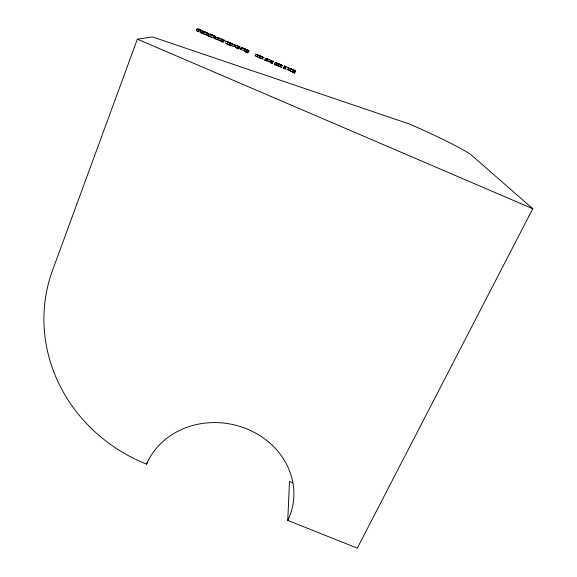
<?xml version="1.0" encoding="UTF-8"?>
<svg xmlns="http://www.w3.org/2000/svg" width="577" height="577" viewBox="0 0 577 577"><rect width="100%" height="100%" fill="white"/><g stroke="black" fill="none" stroke-linecap="round" stroke-linejoin="round"><path stroke-width="0.87" d="M287.757 520.425A76.373 67.999 10.8 0 0 246.177 428.646A76.373 67.999 10.8 0 0 146.58 464.132A161.077 150.835 16.8 0 1 52.572 270.224L137.369 39.157L152.516 36.935L409.208 123.94A62.655 4.486 24 0 1 470.507 154.319L532.78 208.708L357.286 548.15L287.757 520.425L289.495 481.492L292.835 482.834M295.258 71.519L295.482 70.668L287.555 67.531L293.679 70.481L292.907 72.421L294.58 73.142L295.258 71.519L293.585 70.798L293.808 70.048L289.344 68.259L293.707 70.387M294.58 73.142L295.482 70.668M292.907 72.421L286.884 69.132L287.808 69.348M146.58 464.132L147.178 462.473M196.887 29.088L196.252 30.74L197.868 31.432L199.613 31.158L200.241 29.535L198.654 28.85L196.887 29.088L198.502 29.78L200.241 29.535M197.868 31.432L198.502 29.78M203.731 33.978L200.161 32.427L200.796 30.776L202.477 30.848L208.751 33.502L207.828 35.132M201.762 33.113L202.527 31.439L204.366 32.326M203.111 33.574L202.058 33.062L203.032 31.36L207.1 33.271L205.08 32.528M207.922 35.175L208.751 33.502M215.012 38.089L212.552 37.693L208.297 35.925L209.112 34.245L212.834 35.348L210.064 34.05L214.882 35.925L213.937 37.628L215.012 38.089L215.647 36.459L214.579 35.998M208.297 35.925L209.112 34.245M213.786 37.664L214.428 36.034L215.647 36.459M214.86 38.125L215.502 36.495M215.848 37.267L215.207 38.911L221.842 41.219L221.099 41.45L221.741 39.806L222.484 39.589L215.848 37.267L217.623 37.361L224.323 40.202L223.681 41.825L222.7 42.143L221.099 41.45M216.815 39.604L217.457 37.959M222.7 42.143L223.349 40.498L224.323 40.202M236.866 48.252L237.45 47.978C230.425 45.143 236.426 44.04 239.917 46.932L239.267 48.547L238.467 48.944L236.866 48.252L238.099 46.355L234.774 44.84M234.132 46.463L234.926 44.782M238.467 48.944L239.123 47.307L239.917 46.932M246.314 51.735L240.595 49.384L241.417 47.451L249.004 50.617L248.355 52.226L247.425 52.803L245.737 52.081L246.855 50.177L241.251 47.761L247.237 49.961L241.417 47.451M241.539 47.393L240.595 49.384M247.425 52.803L248.081 51.173L249.004 50.617M266.264 60.931L267.331 58.969L271.515 60.736L270.851 62.352L267.201 60.722L266.264 60.931L264.67 60.239L265.752 58.263L271.572 60.664M270.512 62.763L271.623 60.607L273.195 61.285L272.106 63.448L270.512 62.763L270.851 62.352M272.106 63.448L273.195 61.285M281.605 67.199L281.958 67.48L274.342 64.415L275.38 62.395L282.081 65.136L275.013 62.785M275.929 65.093L276.643 63.412L278.561 64.328M283.545 68.382L284.62 65.937L286.185 66.615L285.132 69.067L283.545 68.382L284.62 65.937M285.132 69.067L285.521 68.216M286.185 66.615L285.81 67.444L284.216 66.759M274.342 64.415L274.933 64.047M264.67 60.239L265.088 59.878M245.737 52.081L246.206 51.8M214.428 36.034L213.194 36.041L208.939 34.274M200.161 32.427L201.005 32.283M202.527 31.439L200.796 30.776M261.727 58.602L254.94 55.673L255.777 55.803M225.333 42.741C224.172 43.181 231.795 46.21 231.226 45.237M211.514 37.123L208.47 35.889M257.097 56.431L256.577 56.38L258.345 57.426M206.256 34.887L204.446 34.18M227.417 43.592L227.821 43.737M216.981 38.991L219.26 39.9M266.372 60.26L270.909 62.28M288.442 69.572L289.091 69.824M229.458 42.503L227.122 41.768L228.773 42.748M279.153 64.48L280.999 65.151L276.794 63.181M234.276 46.405L237.565 47.927M229.22 43.051L233.937 44.71L229.264 42.323L225.434 41.126L232.293 43.996L230.043 42.756M259.506 56.113L264.028 57.686L255.597 54.05L262.391 56.979L257.234 54.757L259.008 55.796M228.564 44.696L233.288 46.34L232.906 45.944M258.842 57.75L263.191 59.07M137.369 39.157L532.78 208.708M208.557 33.538L203.198 31.331L208.737 33.985L202.7 31.418M221.741 39.806L223.349 40.498M237.522 46.614L239.123 47.307M246.401 50.444L248.081 51.173M265.333 58.609L266.927 59.301M271.183 61.133L272.777 61.818M244.403 50.639L245.86 51.266M291.904 71.505L293.029 71.995M276.845 63.102L282.636 65.865L276.693 63.333M259.361 57.303L259.938 57.556M276.131 64.797L277.551 65.417M203.731 33.863L208.102 35.63L206.703 34.815M290.274 70.791L290.988 71.108M229.978 44.631L230.475 44.862M228.124 44.393L226.487 43.527M220.003 40.224L221.337 40.859M278.936 66.038L279.499 66.297M205.203 34.238L206.184 34.707M280.335 66.564L281.093 66.932M276.022 64.956L280.249 66.687M289.712 70.531L288.954 70.142M262.412 58.609L262.874 58.868"/></g></svg>
